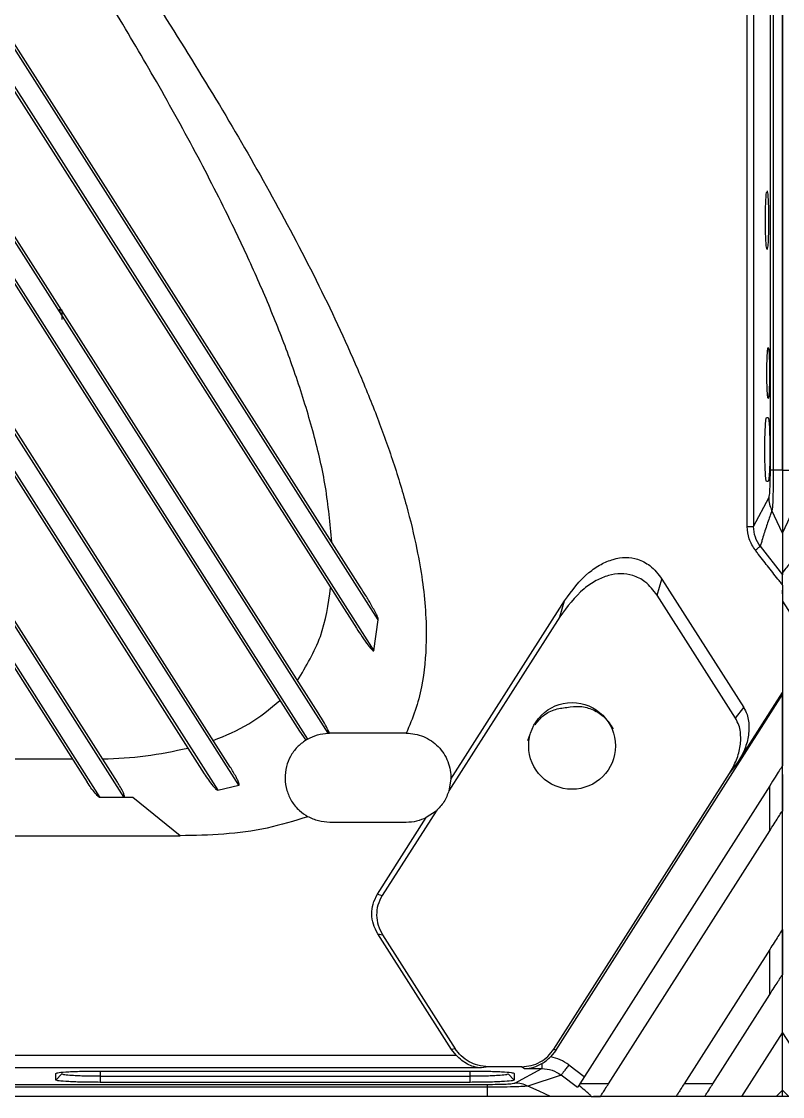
# Model space of a CAD drawing. Header units: millimetres. Extents: x 620 to 19791, y 2539 to 6969.
# Drawn here: x 17567.3 to 17627, y 3799.1 to 3883.4 of the extents above; entities that cross this region are included whole.
import ezdxf

# ---------------------------------------------------------------- set-up
doc = ezdxf.new("R2010")
doc.units = ezdxf.units.MM

# ---------------------------------------------------------------- blocks, each defined once
blk = doc.blocks.new('tgd')
at = {"color": 7, "linetype": 'Continuous', "lineweight": 25}
for p, q in [((18291.528, 4763.247), (18291.528, 5002.465)), ((18291.753, 5002.465), (18291.753, 4763.247)), ((18292.478, 5002.465), (18292.478, 4763.246)), ((18292.478, 4763.247), (18292.478, 5002.465)), ((18260.785, 4751.505), (18145.687, 4932.172)), ((18259.374, 4754.091), (18145.856, 4932.279)), ((18145.519, 4929.087), (18259.075, 4750.839)), ((18145.687, 4929.194), (18260.44, 4749.068)), ((18256.852, 4742.603), (18145.687, 4917.096)), ((18256.071, 4744.202), (18145.856, 4917.204)), ((18145.519, 4914.011), (18254.61, 4742.772)), ((18145.687, 4914.119), (18255.245, 4742.147)), ((18249.852, 4738.515), (18145.687, 4902.021)), ((18249.178, 4739.946), (18145.856, 4902.129)), ((18145.519, 4898.936), (18247.141, 4739.421)), ((18145.687, 4899.043), (18248.196, 4738.136)), ((18240.852, 4737.562), (18145.686, 4886.945)), ((18240.328, 4738.761), (18145.856, 4887.053)), ((18145.519, 4883.86), (18237.958, 4738.761)), ((18145.687, 4883.968), (18238.958, 4737.561)), ((18289.717, 4758.807), (18289.717, 4811.805)), ((18290.216, 4811.654), (18290.216, 4758.807)), ((18291.226, 4767.356), (18291.357, 4767.356)), ((18291.753, 4763.247), (18291.528, 4763.247)), ((18292.478, 4763.246), (18291.753, 4763.247)), ((18292.478, 4763.247), (18293.203, 4763.247)), ((18291.357, 4762.356), (18291.226, 4762.356)), ((18290.216, 4758.807), (18291.423, 4761.105)), ((18292.478, 4758.295), (18291.655, 4760.065)), ((18289.717, 4758.807), (18290.216, 4758.807)), ((18290.739, 4757.266), (18292.478, 4755.029)), ((18282.648, 4753.421), (18283.025, 4754.69)), ((18283.025, 4754.69), (18289.439, 4744.622)), ((18292.478, 4754.227), (18292.478, 4745.802)), ((18288.794, 4743.773), (18282.648, 4753.421)), ((18292.478, 4753.526), (18292.478, 4753.814)), ((18266.476, 4739.003), (18275.392, 4752.998)), ((18275.015, 4751.729), (18275.392, 4752.998)), ((18292.478, 4752.955), (18296.237, 4747.055)), ((18275.015, 4751.729), (18266.328, 4738.093)), ((18260.44, 4749.068), (18260.785, 4751.505)), ((18288.971, 4740.297), (18292.478, 4745.802)), ((18292.478, 4745.802), (18292.478, 4745.639)), ((18274.695, 4717.725), (18292.478, 4745.639)), ((18292.478, 4745.639), (18292.478, 4740.055)), ((18292.478, 4739.369), (18292.478, 4745.627)), ((18288.794, 4743.773), (18289.439, 4744.622)), ((18254.61, 4742.772), (18255.094, 4742.055)), ((18262.967, 4742.606), (18256.964, 4742.606)), ((18272.504, 4742.035), (18272.704, 4742.52)), ((18236.811, 4740.561), (18229.578, 4740.561)), ((18288.327, 4739.448), (18288.971, 4740.297)), ((18274.554, 4717.829), (18288.327, 4739.448)), ((18292.478, 4739.369), (18292.478, 4736.519)), ((18292.478, 4736.577), (18292.478, 4739.369)), ((18248.196, 4738.136), (18249.852, 4738.515)), ((18266.476, 4739.003), (18266.328, 4738.093)), ((18291.478, 4738.486), (18276.583, 4715.106)), ((18291.478, 4734.949), (18291.478, 4738.486)), ((18240.852, 4737.562), (18238.958, 4737.561)), ((18241.092, 4737.561), (18240.852, 4737.562)), ((18241.55, 4737.561), (18241.092, 4737.561)), ((18245.241, 4734.561), (18241.55, 4737.561)), ((18265.312, 4736.498), (18261.096, 4729.881)), ((18265.312, 4736.498), (18264.55, 4735.978)), ((18292.478, 4736.577), (18292.478, 4736.482)), ((18292.478, 4727.213), (18292.478, 4736.519)), ((18292.478, 4726.527), (18292.478, 4736.482)), ((18260.722, 4729.97), (18264.55, 4735.978)), ((18262.978, 4735.606), (18256.978, 4735.606)), ((18278.836, 4715.106), (18291.478, 4734.949)), ((18171.31, 4734.561), (18245.241, 4734.561)), ((18260.722, 4729.97), (18261.096, 4729.881)), ((18292.478, 4727.213), (18292.478, 4723.677)), ((18266.532, 4717.799), (18260.749, 4726.876)), ((18260.749, 4726.876), (18261.124, 4726.787)), ((18261.124, 4726.787), (18266.816, 4717.851)), ((18292.478, 4723.735), (18292.478, 4726.527)), ((18291.478, 4725.644), (18284.765, 4715.106)), ((18291.478, 4722.107), (18291.478, 4725.644)), ((18292.478, 4723.735), (18292.478, 4723.642)), ((18292.478, 4719.106), (18292.478, 4723.677)), ((18292.478, 4719.106), (18292.478, 4723.642)), ((18287.017, 4715.106), (18291.478, 4722.107)), ((18289.278, 4714.106), (18292.478, 4719.106)), ((18292.478, 4714.606), (18292.478, 4719.106)), ((18292.478, 4719.106), (18295.678, 4714.106)), ((18168.065, 4717.341), (18266.891, 4717.341)), ((18266.816, 4717.851), (18266.532, 4717.799)), ((18266.891, 4717.341), (18266.532, 4717.799)), ((18274.695, 4717.725), (18274.293, 4717.222)), ((18274.695, 4717.725), (18274.554, 4717.829)), ((18268.882, 4716.343), (18166.074, 4716.343)), ((18269.436, 4716.445), (18268.882, 4716.343)), ((18272.026, 4716.445), (18269.436, 4716.445)), ((18271.479, 4715.161), (18273.609, 4716.29)), ((18272.233, 4716.29), (18272.026, 4716.445)), ((18272.233, 4716.29), (18273.609, 4716.29)), ((18275.726, 4716.583), (18276.94, 4715.666)), ((18235.504, 4715.398), (18235.504, 4715.922)), ((18235.504, 4715.398), (18235.978, 4715.872)), ((18238.978, 4716.104), (18267.978, 4716.104)), ((18238.978, 4715.69), (18238.978, 4715.216)), ((18238.978, 4715.69), (18267.978, 4715.69)), ((18267.978, 4715.216), (18267.978, 4715.69)), ((18270.978, 4715.872), (18271.452, 4715.398)), ((18271.452, 4715.922), (18271.452, 4715.398)), ((18275.128, 4715.79), (18272.518, 4714.929)), ((18276.404, 4714.824), (18275.128, 4715.789)), ((18225.771, 4715.056), (18269.337, 4715.056)), ((18269.337, 4714.831), (18225.771, 4714.831)), ((18267.978, 4715.216), (18238.978, 4715.216)), ((18269.337, 4714.831), (18269.337, 4715.056)), ((18269.337, 4714.106), (18269.337, 4714.831)), ((18276.503, 4714.98), (18276.404, 4714.825)), ((18276.583, 4715.106), (18276.503, 4714.98)), ((18278.836, 4715.106), (18276.583, 4715.106)), ((18287.017, 4715.106), (18284.765, 4715.106)), ((18291.978, 4714.106), (18292.478, 4714.606)), ((18292.478, 4714.106), (18292.478, 4714.606)), ((18292.478, 4714.606), (18292.978, 4714.106)), ((18269.337, 4714.106), (18225.771, 4714.106)), ((18277.478, 4714.106), (18278.199, 4714.106)), ((18278.199, 4714.106), (18277.653, 4714.106)), ((18284.128, 4714.106), (18278.199, 4714.106)), ((18286.38, 4714.106), (18284.128, 4714.106)), ((18289.278, 4714.106), (18286.38, 4714.106)), ((18291.978, 4714.106), (18289.278, 4714.106)), ((18292.978, 4714.106), (18291.978, 4714.106))]:
    blk.add_line(p, q, dxfattribs=at)
at = {"color": 8, "linetype": 'Continuous', "lineweight": 25}
for p, q in [((18238.978, 4716.104), (18238.978, 4715.69)), ((18267.978, 4715.69), (18267.978, 4716.104))]:
    blk.add_line(p, q, dxfattribs=at)
at = {"color": 7, "linetype": 'Continuous', "lineweight": 25, "flags": 128}
for points in [[(18292.478, 4758.295), (18292.89, 4759.18), (18293.301, 4760.065)], [(18274.289, 4714.105), (18273.404, 4714.517), (18272.518, 4714.929)]]:
    blk.add_lwpolyline(points, dxfattribs=at)
at = {"color": 7, "linetype": 'Continuous', "lineweight": 25}
blk.add_circle((18275.978, 4741.606), 3.4, dxfattribs=at)
for points, knots in [([(18257.133, 4757.609), (18257.004, 4759.047), (18256.749, 4761.894), (18255.751, 4766.106), (18254.506, 4770.208), (18253.02, 4774.244), (18251.355, 4778.215), (18249.251, 4782.747), (18246.613, 4787.942), (18243.47, 4793.626), (18240.087, 4799.369), (18237.739, 4803.103), (18236.529, 4805.026)], [0, 0, 0, 0, 0.082893, 0.164199, 0.248341, 0.329369, 0.411417, 0.49587, 0.616703, 0.746397, 0.869316, 1, 1, 1, 1]), ([(18243.909, 4799.026), (18245.396, 4796.654), (18248.266, 4792.076), (18252.28, 4785.115), (18255.947, 4778.217), (18258.709, 4772.321), (18260.635, 4767.611), (18261.926, 4764.053), (18263.002, 4760.554), (18263.771, 4757.373), (18264.253, 4754.626), (18264.512, 4752.227), (18264.59, 4749.432), (18264.335, 4746.788), (18263.733, 4744.369), (18263.223, 4743.194), (18262.967, 4742.606)], [0, 0, 0, 0, 0.136796, 0.26403, 0.392617, 0.518444, 0.581994, 0.641239, 0.703307, 0.760788, 0.801048, 0.839503, 0.87864, 0.937501, 0.968675, 1, 1, 1, 1]), ([(18291.265, 4780.556), (18291.249, 4780.591), (18291.217, 4780.66), (18291.177, 4781.189), (18291.151, 4781.946), (18291.141, 4782.845), (18291.15, 4783.751), (18291.177, 4784.506), (18291.21, 4784.977), (18291.233, 4785.041), (18291.24, 4785.062)], [0, 0, 0, 0, 0.13432, 0.267816, 0.400285, 0.534044, 0.667719, 0.800888, 0.935788, 1, 1, 1, 1]), ([(18291.265, 4785.155), (18291.281, 4785.12), (18291.312, 4785.051), (18291.352, 4784.522), (18291.379, 4783.765), (18291.389, 4782.865), (18291.379, 4781.963), (18291.353, 4781.198), (18291.313, 4780.662), (18291.281, 4780.591), (18291.265, 4780.556)], [0, 0, 0, 0, 0.125437, 0.250107, 0.373815, 0.498729, 0.623565, 0.747927, 0.873908, 1, 1, 1, 1]), ([(18235.778, 4775.806), (18235.779, 4775.812), (18235.781, 4775.826), (18235.797, 4775.849), (18235.815, 4775.853), (18235.828, 4775.856)], [0, 0, 0, 0, 0.199937, 0.440958, 1, 1, 1, 1]), ([(18235.828, 4775.856), (18235.828, 4775.842), (18235.828, 4775.815), (18235.828, 4775.701), (18235.828, 4775.606), (18235.828, 4775.599)], [0, 0, 0, 0, 0.478923, 0.957847, 1, 1, 1, 1]), ([(18235.978, 4775.8), (18235.978, 4775.798), (18235.978, 4775.778), (18235.978, 4775.628), (18235.978, 4775.372), (18235.978, 4775.161), (18235.978, 4775.056)], [0, 0, 0, 0, 0.028218, 0.352147, 0.676076, 1, 1, 1, 1]), ([(18291.357, 4768.856), (18291.344, 4768.886), (18291.316, 4768.946), (18291.281, 4769.407), (18291.258, 4770.064), (18291.25, 4770.848), (18291.258, 4771.632), (18291.281, 4772.301), (18291.31, 4772.672), (18291.337, 4772.834), (18291.35, 4772.848), (18291.357, 4772.856)], [0, 0, 0, 0, 0.1254407, 0.2498295, 0.3736033, 0.498413, 0.6231396, 0.7475592, 0.8732436, 0.9360892, 1, 1, 1, 1]), ([(18291.357, 4772.856), (18291.371, 4772.825), (18291.399, 4772.766), (18291.433, 4772.304), (18291.457, 4771.647), (18291.465, 4770.864), (18291.457, 4770.08), (18291.434, 4769.41), (18291.405, 4769.039), (18291.378, 4768.877), (18291.364, 4768.863), (18291.357, 4768.856)], [0, 0, 0, 0, 0.125441, 0.24983, 0.373603, 0.498413, 0.62314, 0.747559, 0.873244, 0.936089, 1, 1, 1, 1]), ([(18291.226, 4762.356), (18291.209, 4762.394), (18291.175, 4762.469), (18291.131, 4763.044), (18291.102, 4763.867), (18291.092, 4764.845), (18291.102, 4765.827), (18291.131, 4766.658), (18291.175, 4767.241), (18291.209, 4767.317), (18291.226, 4767.356)], [0, 0, 0, 0, 0.125478, 0.250135, 0.373822, 0.498716, 0.623532, 0.747873, 0.873842, 1, 1, 1, 1]), ([(18291.357, 4767.356), (18291.374, 4767.318), (18291.409, 4767.242), (18291.452, 4766.668), (18291.481, 4765.844), (18291.492, 4764.866), (18291.482, 4763.885), (18291.453, 4763.053), (18291.409, 4762.47), (18291.375, 4762.394), (18291.357, 4762.356)], [0, 0, 0, 0, 0.1255, 0.250161, 0.373853, 0.498751, 0.623571, 0.747916, 0.873887, 1, 1, 1, 1]), ([(18291.423, 4761.105), (18291.437, 4761.152), (18291.465, 4761.247), (18291.499, 4761.745), (18291.523, 4762.434), (18291.527, 4762.976), (18291.528, 4763.247)], [0, 0, 0, 0, 0.24813, 0.497846, 0.748652, 1, 1, 1, 1]), ([(18291.753, 4763.247), (18291.752, 4763.038), (18291.751, 4762.76), (18291.748, 4762.37), (18291.745, 4761.832), (18291.732, 4761.404), (18291.723, 4761.123), (18291.723, 4761.113), (18291.722, 4761.074), (18291.714, 4760.795), (18291.693, 4760.309), (18291.668, 4760.15), (18291.655, 4760.065)], [0, 0, 0, 0, 0.134202, 0.178889, 0.257542, 0.496727, 0.497017, 0.499311, 0.505691, 0.529846, 0.746293, 1, 1, 1, 1]), ([(18292.478, 4763.246), (18292.478, 4762.669), (18292.478, 4761.476), (18292.478, 4759.898), (18292.478, 4758.719), (18292.478, 4758.433), (18292.478, 4758.295)], [0, 0, 0, 0, 0.2418251, 0.5000001, 0.7581754, 1, 1, 1, 1]), ([(18291.655, 4760.065), (18291.588, 4760.231), (18291.455, 4760.565), (18291.434, 4760.924), (18291.423, 4761.105)], [0, 0, 0, 0, 0.496928, 1, 1, 1, 1]), ([(18291.655, 4760.065), (18291.655, 4760.065), (18291.654, 4760.064), (18291.654, 4760.063), (18291.651, 4760.056), (18291.61, 4759.958), (18291.568, 4759.841), (18291.415, 4759.419), (18291.187, 4758.751), (18290.943, 4757.969), (18290.798, 4757.467), (18290.754, 4757.317), (18290.739, 4757.266)], [0, 0, 0, 0, 0.0000599, 0.0005924, 0.0021256, 0.0080216, 0.1249475, 0.1400318, 0.4999325, 0.8544145, 0.9504011, 1, 1, 1, 1]), ([(18290.343, 4756.959), (18290.161, 4757.244), (18289.802, 4757.809), (18289.745, 4758.476), (18289.717, 4758.807)], [0, 0, 0, 0, 0.504618, 1, 1, 1, 1]), ([(18290.739, 4757.266), (18290.588, 4757.501), (18290.285, 4757.971), (18290.239, 4758.528), (18290.216, 4758.807)], [0, 0, 0, 0, 0.499779, 1, 1, 1, 1]), ([(18292.478, 4758.295), (18292.478, 4757.748), (18292.478, 4757.108), (18292.478, 4756.289), (18292.478, 4755.746), (18292.478, 4755.299), (18292.478, 4755.029)], [0, 0, 0, 0, 0.5035524, 0.5890868, 0.752664, 1, 1, 1, 1]), ([(18290.343, 4756.959), (18290.39, 4756.995), (18290.487, 4757.071), (18290.615, 4757.17), (18290.709, 4757.242), (18290.729, 4757.258), (18290.739, 4757.266)], [0, 0, 0, 0, 0.243209, 0.50251, 0.760426, 1, 1, 1, 1]), ([(18292.48, 4754.227), (18292.48, 4754.227), (18292.48, 4754.227), (18292.48, 4754.228), (18292.478, 4754.23), (18292.473, 4754.237), (18292.45, 4754.265), (18292.362, 4754.378), (18292.011, 4754.825), (18291.409, 4755.592), (18290.808, 4756.359), (18290.457, 4756.808), (18290.371, 4756.921), (18290.349, 4756.949), (18290.344, 4756.956), (18290.343, 4756.958), (18290.343, 4756.959), (18290.343, 4756.959), (18290.343, 4756.959), (18290.343, 4756.959), (18290.343, 4756.959)], [0, 0, 0, 0, 0.000017, 0.000158, 0.000557, 0.002089, 0.008066, 0.031682, 0.125575, 0.499987, 0.874962, 0.968717, 0.99216, 0.998026, 0.999495, 0.999865, 0.99996, 0.999986, 0.999991, 1, 1, 1, 1]), ([(18275.392, 4752.998), (18275.973, 4753.79), (18276.783, 4754.892), (18278.201, 4755.857), (18279.18, 4756.276), (18280.171, 4756.436), (18281.175, 4756.281), (18282.224, 4755.744), (18282.734, 4755.073), (18283.025, 4754.69)], [0, 0, 0, 0, 0.305861, 0.426069, 0.53517, 0.639122, 0.737723, 0.850589, 1, 1, 1, 1]), ([(18282.648, 4753.421), (18282.357, 4753.803), (18281.847, 4754.475), (18280.798, 4755.012), (18279.795, 4755.167), (18278.803, 4755.007), (18277.824, 4754.587), (18276.406, 4753.623), (18275.596, 4752.52), (18275.015, 4751.729)], [0, 0, 0, 0, 0.149411, 0.262277, 0.360828, 0.464831, 0.573878, 0.69414, 1, 1, 1, 1]), ([(18292.478, 4754.227), (18292.478, 4754.322), (18292.478, 4754.504), (18292.478, 4754.751), (18292.478, 4754.917), (18292.478, 4755.005), (18292.478, 4755.021), (18292.478, 4755.029)], [0, 0, 0, 0, 0.286045, 0.548341, 0.786212, 0.89682, 1, 1, 1, 1]), ([(18254.45, 4746.746), (18255.129, 4747.865), (18256.491, 4750.111), (18256.864, 4752.712), (18257.051, 4754.016)], [0, 0, 0, 0, 0.498407, 1, 1, 1, 1]), ([(18260.785, 4751.505), (18260.778, 4751.54), (18260.715, 4751.872), (18260.392, 4752.363), (18260.069, 4752.962), (18259.734, 4753.517), (18259.515, 4753.868), (18259.374, 4754.091)], [0, 0, 0, 0, 0.036245, 0.341811, 0.579606, 0.731577, 1, 1, 1, 1]), ([(18292.478, 4753.327), (18292.478, 4753.303), (18292.478, 4753.257), (18292.477, 4753.194), (18292.477, 4753.141), (18292.478, 4753.098), (18292.478, 4753.051), (18292.478, 4753.004), (18292.478, 4752.963), (18292.478, 4752.958), (18292.478, 4752.955)], [0, 0, 0, 0, 0.159179, 0.298356, 0.417587, 0.516965, 0.596653, 0.757595, 0.888693, 1, 1, 1, 1]), ([(18259.075, 4750.839), (18259.367, 4750.388), (18259.727, 4749.835), (18260.169, 4749.274), (18260.3, 4749.131), (18260.357, 4749.083), (18260.374, 4749.069), (18260.384, 4749.061), (18260.396, 4749.055), (18260.411, 4749.053), (18260.426, 4749.058), (18260.435, 4749.065), (18260.44, 4749.068)], [0, 0, 0, 0, 0.708053, 0.86974, 0.942756, 0.962417, 0.968449, 0.97195, 0.979494, 0.985555, 0.992115, 1, 1, 1, 1]), ([(18247.844, 4742.04), (18248.801, 4742.425), (18250.712, 4743.194), (18252.289, 4744.518), (18253.077, 4745.179)], [0, 0, 0, 0, 0.500808, 1, 1, 1, 1]), ([(18256.963, 4742.605), (18256.882, 4742.772), (18256.617, 4743.323), (18256.295, 4743.841), (18256.071, 4744.202)], [0, 0, 0, 0, 0.304332, 1, 1, 1, 1]), ([(18273.084, 4743.264), (18273.259, 4743.489), (18273.653, 4743.995), (18274.537, 4744.497), (18275.23, 4744.583), (18275.57, 4744.626)], [0, 0, 0, 0, 0.289944, 0.651682, 1, 1, 1, 1]), ([(18275.57, 4744.626), (18275.916, 4744.677), (18276.614, 4744.78), (18277.657, 4744.48), (18278.594, 4743.879), (18279.004, 4743.258), (18279.213, 4742.941)], [0, 0, 0, 0, 0.2414894, 0.486466, 0.7381164, 1, 1, 1, 1]), ([(18289.439, 4744.622), (18289.535, 4744.446), (18289.719, 4744.106), (18289.869, 4743.368), (18289.847, 4742.439), (18289.556, 4741.325), (18289.171, 4740.648), (18288.971, 4740.297)], [0, 0, 0, 0, 0.1312497, 0.2526204, 0.4894173, 0.7361352, 1, 1, 1, 1]), ([(18288.327, 4739.448), (18288.526, 4739.798), (18288.912, 4740.476), (18289.202, 4741.59), (18289.224, 4742.519), (18289.075, 4743.257), (18288.89, 4743.597), (18288.794, 4743.773)], [0, 0, 0, 0, 0.263801, 0.510583, 0.747381, 0.868749, 1, 1, 1, 1]), ([(18255.245, 4742.147), (18255.499, 4742.272), (18256.007, 4742.521), (18256.57, 4742.576), (18256.852, 4742.603)], [0, 0, 0, 0, 0.499999, 1, 1, 1, 1]), ([(18256.852, 4742.603), (18256.871, 4742.604), (18256.909, 4742.605), (18256.945, 4742.605), (18256.963, 4742.605)], [0, 0, 0, 0, 0.499988, 1, 1, 1, 1]), ([(18262.967, 4742.606), (18263.201, 4742.593), (18263.668, 4742.567), (18264.342, 4742.353), (18264.962, 4742.018), (18265.502, 4741.564), (18265.941, 4741.013), (18266.259, 4740.385), (18266.456, 4739.705), (18266.47, 4739.237), (18266.476, 4739.003)], [0, 0, 0, 0, 0.125001, 0.25, 0.375, 0.5, 0.624999, 0.750001, 0.875001, 1, 1, 1, 1]), ([(18255.094, 4742.055), (18254.86, 4741.881), (18254.388, 4741.529), (18253.879, 4740.805), (18253.543, 4739.963), (18253.436, 4739.042), (18253.58, 4738.11), (18253.966, 4737.245), (18254.537, 4736.53), (18255.037, 4736.203), (18255.263, 4736.055)], [0, 0, 0, 0, 0.1206653, 0.2429403, 0.3620159, 0.4949632, 0.6247911, 0.7515228, 0.8876471, 1, 1, 1, 1]), ([(18255.094, 4742.055), (18255.103, 4742.061), (18255.121, 4742.073), (18255.162, 4742.098), (18255.204, 4742.123), (18255.232, 4742.139), (18255.245, 4742.147)], [0, 0, 0, 0, 0.2860127, 0.5480277, 0.7860246, 1, 1, 1, 1]), ([(18239.17, 4740.58), (18240.297, 4740.631), (18242.549, 4740.734), (18244.755, 4741.202), (18245.857, 4741.436)], [0, 0, 0, 0, 0.500296, 1, 1, 1, 1]), ([(18249.852, 4738.515), (18249.857, 4738.523), (18249.867, 4738.538), (18249.875, 4738.572), (18249.853, 4738.703), (18249.765, 4738.906), (18249.543, 4739.355), (18249.335, 4739.692), (18249.178, 4739.946)], [0, 0, 0, 0, 0.017243, 0.03182, 0.064742, 0.261658, 0.443604, 1, 1, 1, 1]), ([(18292.478, 4740.055), (18292.475, 4740.05), (18292.468, 4740.04), (18292.416, 4739.958), (18292.335, 4739.83), (18292.172, 4739.575), (18291.883, 4739.121), (18291.624, 4738.715), (18291.478, 4738.486)], [0, 0, 0, 0, 0.07756, 0.161491, 0.258163, 0.371519, 0.644888, 1, 1, 1, 1]), ([(18247.141, 4739.421), (18247.354, 4739.095), (18247.6, 4738.717), (18247.928, 4738.348), (18248.04, 4738.217), (18248.139, 4738.166), (18248.196, 4738.136)], [0, 0, 0, 0, 0.695429, 0.80381, 0.886324, 1, 1, 1, 1]), ([(18292.514, 4739.323), (18292.506, 4739.334), (18292.483, 4739.363), (18292.48, 4739.367), (18292.478, 4739.369)], [0, 0, 0, 0, 0.360412, 1, 1, 1, 1]), ([(18238.958, 4737.561), (18238.948, 4737.563), (18238.88, 4737.577), (18238.755, 4737.706), (18238.408, 4738.073), (18238.155, 4738.459), (18237.958, 4738.761)], [0, 0, 0, 0, 0.0197036, 0.130081, 0.3196799, 1, 1, 1, 1]), ([(18240.852, 4737.562), (18240.86, 4737.565), (18240.87, 4737.569), (18240.88, 4737.579), (18240.887, 4737.59), (18240.895, 4737.642), (18240.857, 4737.777), (18240.692, 4738.172), (18240.487, 4738.504), (18240.328, 4738.761)], [0, 0, 0, 0, 0.01693, 0.024263, 0.031362, 0.045218, 0.13891, 0.335372, 1, 1, 1, 1]), ([(18266.328, 4738.093), (18266.214, 4737.792), (18265.985, 4737.19), (18265.536, 4736.728), (18265.312, 4736.498)], [0, 0, 0, 0, 0.5, 1, 1, 1, 1]), ([(18291.478, 4734.949), (18291.596, 4735.135), (18291.815, 4735.481), (18292.116, 4735.954), (18292.328, 4736.276), (18292.429, 4736.455), (18292.471, 4736.512), (18292.476, 4736.517), (18292.478, 4736.519)], [0, 0, 0, 0, 0.286641, 0.534247, 0.75949, 0.869906, 0.932849, 1, 1, 1, 1]), ([(18255.263, 4736.055), (18254.203, 4735.726), (18252.052, 4735.058), (18248.669, 4734.628), (18246.385, 4734.583), (18245.241, 4734.561)], [0, 0, 0, 0, 0.326495, 0.662815, 1, 1, 1, 1]), ([(18256.978, 4735.606), (18256.678, 4735.625), (18256.077, 4735.665), (18255.535, 4735.925), (18255.263, 4736.055)], [0, 0, 0, 0, 0.499998, 1, 1, 1, 1]), ([(18264.55, 4735.978), (18264.299, 4735.87), (18263.797, 4735.654), (18263.251, 4735.622), (18262.978, 4735.606)], [0, 0, 0, 0, 0.499997, 1, 1, 1, 1]), ([(18260.749, 4726.876), (18260.618, 4727.119), (18260.357, 4727.602), (18260.249, 4728.412), (18260.331, 4729.234), (18260.588, 4729.718), (18260.722, 4729.97)], [0, 0, 0, 0, 0.252232, 0.500886, 0.739974, 1, 1, 1, 1]), ([(18261.096, 4729.881), (18260.963, 4729.629), (18260.706, 4729.145), (18260.624, 4728.322), (18260.732, 4727.512), (18260.992, 4727.03), (18261.124, 4726.787)], [0, 0, 0, 0, 0.26002, 0.499107, 0.747695, 1, 1, 1, 1]), ([(18292.478, 4727.213), (18292.476, 4727.211), (18292.471, 4727.206), (18292.429, 4727.149), (18292.328, 4726.97), (18292.116, 4726.648), (18291.815, 4726.175), (18291.596, 4725.829), (18291.478, 4725.644)], [0, 0, 0, 0, 0.067143, 0.130097, 0.240509, 0.465752, 0.713364, 1, 1, 1, 1]), ([(18291.478, 4722.107), (18291.596, 4722.293), (18291.815, 4722.639), (18292.116, 4723.112), (18292.328, 4723.434), (18292.429, 4723.613), (18292.471, 4723.67), (18292.476, 4723.675), (18292.478, 4723.677)], [0, 0, 0, 0, 0.286637, 0.534245, 0.759489, 0.869905, 0.932849, 1, 1, 1, 1]), ([(18269.436, 4716.445), (18269.149, 4716.467), (18268.623, 4716.506), (18267.889, 4716.813), (18267.267, 4717.245), (18266.963, 4717.654), (18266.816, 4717.851)], [0, 0, 0, 0, 0.277029, 0.508293, 0.763257, 1, 1, 1, 1]), ([(18268.882, 4716.343), (18268.671, 4716.367), (18268.296, 4716.409), (18267.776, 4716.635), (18267.315, 4716.933), (18267.036, 4717.202), (18266.891, 4717.341)], [0, 0, 0, 0, 0.30278, 0.537154, 0.759999, 1, 1, 1, 1]), ([(18272.026, 4716.445), (18272.277, 4716.462), (18272.779, 4716.497), (18273.481, 4716.792), (18274.106, 4717.224), (18274.405, 4717.628), (18274.554, 4717.829)], [0, 0, 0, 0, 0.250016, 0.500641, 0.750708, 1, 1, 1, 1]), ([(18273.61, 4716.691), (18273.733, 4716.769), (18273.971, 4716.918), (18274.188, 4717.124), (18274.293, 4717.222)], [0, 0, 0, 0, 0.519569, 1, 1, 1, 1]), ([(18275.726, 4716.583), (18275.505, 4716.73), (18275.063, 4717.024), (18274.549, 4717.156), (18274.293, 4717.222)], [0, 0, 0, 0, 0.5, 1, 1, 1, 1]), ([(18272.233, 4716.29), (18272.483, 4716.314), (18272.951, 4716.36), (18273.4, 4716.586), (18273.61, 4716.691)], [0, 0, 0, 0, 0.53292, 1, 1, 1, 1]), ([(18273.61, 4716.691), (18273.61, 4716.633), (18273.61, 4716.518), (18273.61, 4716.395), (18273.609, 4716.314), (18273.609, 4716.298), (18273.609, 4716.29)], [0, 0, 0, 0, 0.260274, 0.517639, 0.765872, 1, 1, 1, 1]), ([(18273.609, 4716.29), (18273.883, 4716.269), (18274.43, 4716.225), (18274.895, 4715.934), (18275.127, 4715.789)], [0, 0, 0, 0, 0.500474, 1, 1, 1, 1]), ([(18275.726, 4716.583), (18275.654, 4716.487), (18275.51, 4716.296), (18275.326, 4716.052), (18275.182, 4715.861), (18275.146, 4715.813), (18275.128, 4715.789)], [0, 0, 0, 0, 0.248699, 0.50006, 0.751338, 1, 1, 1, 1]), ([(18235.504, 4715.922), (18235.556, 4715.945), (18235.662, 4715.993), (18236.459, 4716.054), (18237.62, 4716.096), (18238.53, 4716.101), (18238.978, 4716.104)], [0, 0, 0, 0, 0.246566, 0.499972, 0.753362, 1, 1, 1, 1]), ([(18238.978, 4715.69), (18238.771, 4715.69), (18238.371, 4715.69), (18237.793, 4715.701), (18237.251, 4715.72), (18236.658, 4715.752), (18236.315, 4715.782), (18236.144, 4715.81), (18236.023, 4715.834), (18235.997, 4715.855), (18235.978, 4715.872)], [0, 0, 0, 0, 0.131662, 0.254719, 0.383634, 0.523623, 0.751555, 0.77806, 0.82838, 1, 1, 1, 1]), ([(18267.978, 4716.104), (18268.426, 4716.101), (18269.336, 4716.096), (18270.496, 4716.054), (18271.294, 4715.993), (18271.4, 4715.945), (18271.452, 4715.922)], [0, 0, 0, 0, 0.246602, 0.499981, 0.753395, 1, 1, 1, 1]), ([(18270.978, 4715.872), (18270.959, 4715.855), (18270.934, 4715.834), (18270.812, 4715.81), (18270.637, 4715.782), (18270.291, 4715.752), (18269.7, 4715.72), (18269.159, 4715.701), (18268.583, 4715.69), (18268.184, 4715.69), (18267.978, 4715.69)], [0, 0, 0, 0, 0.170007, 0.221851, 0.251443, 0.47868, 0.617715, 0.74583, 0.869057, 1, 1, 1, 1]), ([(18238.978, 4715.216), (18238.53, 4715.219), (18237.62, 4715.224), (18236.46, 4715.266), (18235.662, 4715.327), (18235.556, 4715.375), (18235.504, 4715.398)], [0, 0, 0, 0, 0.2466091, 0.4999589, 0.7533278, 1, 1, 1, 1]), ([(18271.452, 4715.398), (18271.4, 4715.375), (18271.294, 4715.327), (18270.496, 4715.266), (18269.336, 4715.224), (18268.426, 4715.219), (18267.978, 4715.216)], [0, 0, 0, 0, 0.246577, 0.499958, 0.753332, 1, 1, 1, 1]), ([(18269.337, 4715.056), (18269.608, 4715.057), (18270.149, 4715.06), (18270.839, 4715.084), (18271.336, 4715.119), (18271.432, 4715.147), (18271.479, 4715.161)], [0, 0, 0, 0, 0.2513495, 0.502157, 0.7518723, 1, 1, 1, 1]), ([(18272.518, 4714.929), (18272.449, 4714.918), (18272.302, 4714.894), (18271.636, 4714.862), (18270.804, 4714.842), (18269.998, 4714.832), (18269.56, 4714.831), (18269.337, 4714.831)], [0, 0, 0, 0, 0.218827, 0.45852, 0.718431, 0.856689, 1, 1, 1, 1]), ([(18272.518, 4714.929), (18272.351, 4714.996), (18272.017, 4715.129), (18271.658, 4715.15), (18271.479, 4715.161)], [0, 0, 0, 0, 0.500002, 1, 1, 1, 1]), ([(18277.478, 4714.106), (18277.482, 4714.108), (18277.491, 4714.113), (18277.46, 4714.156), (18277.394, 4714.224), (18277.245, 4714.364), (18276.949, 4714.62), (18276.663, 4714.851), (18276.503, 4714.98)], [0, 0, 0, 0, 0.089113, 0.179045, 0.279268, 0.389884, 0.658725, 1, 1, 1, 1]), ([(18278.199, 4714.106), (18278.202, 4714.111), (18278.206, 4714.121), (18278.263, 4714.219), (18278.394, 4714.407), (18278.592, 4714.725), (18278.75, 4714.972), (18278.836, 4715.106)], [0, 0, 0, 0, 0.136928, 0.264775, 0.489443, 0.723214, 1, 1, 1, 1]), ([(18284.765, 4715.106), (18284.679, 4714.972), (18284.52, 4714.725), (18284.323, 4714.407), (18284.191, 4714.219), (18284.135, 4714.121), (18284.13, 4714.111), (18284.128, 4714.106)], [0, 0, 0, 0, 0.276786, 0.510558, 0.735225, 0.863061, 1, 1, 1, 1]), ([(18286.38, 4714.106), (18286.383, 4714.111), (18286.388, 4714.121), (18286.444, 4714.219), (18286.575, 4714.407), (18286.773, 4714.725), (18286.931, 4714.972), (18287.017, 4715.106)], [0, 0, 0, 0, 0.136928, 0.264774, 0.489442, 0.723214, 1, 1, 1, 1]), ([(18274.289, 4714.106), (18274.143, 4714.106), (18273.853, 4714.106), (18272.681, 4714.106), (18271.128, 4714.106), (18269.934, 4714.106), (18269.337, 4714.106)], [0, 0, 0, 0, 0.250369, 0.500035, 0.749708, 1, 1, 1, 1]), ([(18277.478, 4714.106), (18277.215, 4714.106), (18276.687, 4714.106), (18275.81, 4714.106), (18275.008, 4714.106), (18274.475, 4714.106), (18274.289, 4714.106)], [0, 0, 0, 0, 0.247771, 0.497694, 0.825142, 1, 1, 1, 1])]:
    blk.add_open_spline(points, degree=3, knots=knots, dxfattribs=at)
blk.add_open_spline([(18292.478, 4755.164), (18292.672, 4755.418), (18292.866, 4755.671), (18293.06, 4755.924)], degree=3, dxfattribs=at)
blk = doc.blocks.new('*U206')
blk.add_blockref('tgd', (-18292.478, -4886.103))
blk = doc.blocks.new('*U207')
at = {"color": 0, "linetype": 'ByBlock', "lineweight": -2, "transparency": 16777216}
blk.add_blockref('*U206', (0, 0), dxfattribs=at)

msp = doc.modelspace()

# ---------------------------------------------------------------- block references
msp.add_blockref('*U207', (17626.96016, 3971.06063))

doc.saveas('drawing.dxf')
